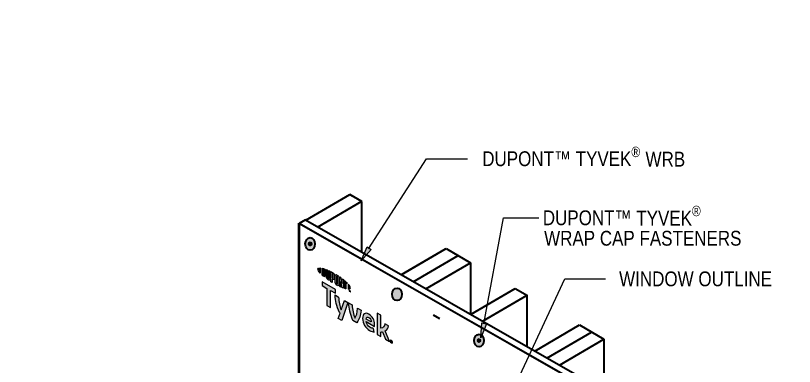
# Model space of a CAD drawing. Header units: inches. Extents: x -24 to 76, y -57 to 19.
# Drawn here: x 7.49 to 15.69, y -34.58 to -30.89 of the extents above; entities that cross this region are included whole.
import ezdxf

# ---------------------------------------------------------------- set-up
doc = ezdxf.new("R2010")
doc.units = ezdxf.units.IN
doc.header["$MEASUREMENT"] = 0
for name, color, linetype, lineweight in [('.ATI-TEXT', 7, 'Continuous', 0), ('G-ANNO-TTLB', 7, 'Continuous', 0), ('TYVEK', 7, 'Continuous', 0), ('WALL SCRATCH', 7, 'Continuous', 0), ('X-REF - TRACED', 7, 'Continuous', 0)]:
    doc.layers.add(name, color=color, linetype=linetype, lineweight=lineweight)

# ---------------------------------------------------------------- blocks, each defined once
blk = doc.blocks.new('Block_240')
at = {"layer": 'TYVEK', "true_color": 0x003b71, "transparency": 33554687}
h = blk.add_hatch(color=156, dxfattribs=at)
h.dxf.hatch_style = 2
edge = h.paths.add_edge_path()
edge.add_ellipse((12.3664, -34.3119), major_axis=(0, 0.0664), ratio=0.766948, start_angle=0, end_angle=360)
at = {"layer": 'TYVEK', "color": 18, "lineweight": 25, "true_color": 0x000000}
for p, q in [((12.3529, -34.3115), (12.3799, -34.3115)), ((12.3664, -34.2944), (12.3664, -34.3286))]:
    blk.add_line(p, q, dxfattribs=at)
blk.add_lwpolyline([(12.3593, -34.2513)], dxfattribs=at)
for centre, major_axis, ratio in [((12.3664, -34.3119), (0, 0.0664), 0.766948), ((12.3664, -34.3115), (0, 0.0171), 0.788846)]:
    blk.add_ellipse(centre, major_axis=major_axis, ratio=ratio, dxfattribs=at)
blk = doc.blocks.new('Block_241')
at = {"layer": 'TYVEK', "true_color": 0x003b71, "transparency": 33554687}
h = blk.add_hatch(color=156, dxfattribs=at)
h.dxf.hatch_style = 2
edge = h.paths.add_edge_path()
edge.add_ellipse((10.5877, -33.2933), major_axis=(0, 0.0664), ratio=0.766948, start_angle=0, end_angle=360)
at = {"layer": 'TYVEK', "color": 18, "lineweight": 25, "true_color": 0x000000}
for p, q in [((10.5742, -33.2928), (10.6013, -33.2928)), ((10.5877, -33.2757), (10.5877, -33.31))]:
    blk.add_line(p, q, dxfattribs=at)
for centre, major_axis, ratio in [((10.5877, -33.2933), (0, 0.0664), 0.766948), ((10.5877, -33.2928), (0, 0.0171), 0.788846)]:
    blk.add_ellipse(centre, major_axis=major_axis, ratio=ratio, dxfattribs=at)
blk = doc.blocks.new('Block_359')
at = {"layer": 'X-REF - TRACED', "true_color": 0x848484, "transparency": 33554687}
h = blk.add_hatch(color=252, dxfattribs=at)
h.dxf.hatch_style = 2
edge = h.paths.add_edge_path()
edge.add_spline(control_points=[(10.6702, -33.5597), (10.6702, -33.5697), (10.6786, -33.584), (10.6935, -33.6006), (10.6935, -33.6006), (10.6935, -33.5458), (10.6935, -33.5458), (10.6786, -33.5453), (10.6702, -33.5497), (10.6702, -33.5597)], knot_values=[0, 0, 0, 0, 1, 1, 1, 2, 2, 2, 3, 3, 3, 3], degree=3, periodic=0)
h = blk.add_hatch(color=252, dxfattribs=at)
h.dxf.hatch_style = 2
edge = h.paths.add_edge_path()
edge.add_spline(control_points=[(10.738, -33.6212), (10.738, -33.6254), (10.7358, -33.6255), (10.7331, -33.624), (10.7311, -33.6228), (10.7279, -33.6201), (10.7254, -33.6178), (10.7254, -33.6178), (10.7254, -33.5655), (10.7254, -33.5655), (10.7279, -33.5662), (10.7311, -33.5672), (10.7331, -33.5684), (10.7358, -33.5699), (10.738, -33.5725), (10.738, -33.5767), (10.738, -33.5767), (10.738, -33.6212), (10.738, -33.6212)], knot_values=[0, 0, 0, 0, 1, 1, 1, 2, 2, 2, 3, 3, 3, 4, 4, 4, 5, 5, 5, 6, 6, 6, 6], degree=3, periodic=0)
edge = h.paths.add_edge_path()
edge.add_spline(control_points=[(10.7349, -33.5557), (10.7307, -33.5533), (10.7248, -33.5512), (10.714, -33.5488), (10.714, -33.5488), (10.714, -33.6214), (10.714, -33.6214), (10.7235, -33.6302), (10.7307, -33.6363), (10.7349, -33.6387), (10.7444, -33.6442), (10.7498, -33.6406), (10.7498, -33.6299), (10.7498, -33.6299), (10.7498, -33.5817), (10.7498, -33.5817), (10.7498, -33.571), (10.7444, -33.5612), (10.7349, -33.5557)], knot_values=[0, 0, 0, 0, 1, 1, 1, 2, 2, 2, 3, 3, 3, 4, 4, 4, 5, 5, 5, 6, 6, 6, 6], degree=3, periodic=0)
h = blk.add_hatch(color=252, dxfattribs=at)
h.dxf.hatch_style = 2
edge = h.paths.add_edge_path()
edge.add_spline(control_points=[(10.783, -33.6557), (10.783, -33.6599), (10.7818, -33.6618), (10.7772, -33.6586), (10.7727, -33.6553), (10.7715, -33.6525), (10.7715, -33.6475), (10.7715, -33.6475), (10.7715, -33.5685), (10.7715, -33.5685), (10.7685, -33.5672), (10.7619, -33.5644), (10.759, -33.5632), (10.759, -33.5632), (10.759, -33.6431), (10.759, -33.6431), (10.759, -33.6558), (10.7644, -33.6639), (10.7772, -33.673), (10.7889, -33.6813), (10.796, -33.6786), (10.796, -33.6645), (10.796, -33.6645), (10.796, -33.5801), (10.796, -33.5801), (10.7936, -33.5788), (10.7856, -33.575), (10.783, -33.5738), (10.783, -33.5738), (10.783, -33.6557), (10.783, -33.6557)], knot_values=[0, 0, 0, 0, 1, 1, 1, 2, 2, 2, 3, 3, 3, 4, 4, 4, 5, 5, 5, 6, 6, 6, 7, 7, 7, 8, 8, 8, 9, 9, 9, 10, 10, 10, 10], degree=3, periodic=0)
h = blk.add_hatch(color=252, dxfattribs=at)
h.dxf.hatch_style = 2
edge = h.paths.add_edge_path()
edge.add_spline(control_points=[(10.8305, -33.6484), (10.8305, -33.653), (10.8291, -33.6545), (10.8238, -33.6515), (10.8238, -33.6515), (10.8192, -33.6488), (10.8192, -33.6488), (10.8192, -33.6488), (10.8192, -33.6069), (10.8192, -33.6069), (10.8213, -33.6079), (10.8224, -33.6085), (10.8236, -33.6092), (10.8293, -33.6126), (10.8305, -33.6157), (10.8305, -33.6204), (10.8305, -33.6204), (10.8305, -33.6484), (10.8305, -33.6484)], knot_values=[0, 0, 0, 0, 1, 1, 1, 2, 2, 2, 3, 3, 3, 4, 4, 4, 5, 5, 5, 6, 6, 6, 6], degree=3, periodic=0)
edge = h.paths.add_edge_path()
edge.add_spline(control_points=[(10.8243, -33.5948), (10.8221, -33.5935), (10.8138, -33.5891), (10.8062, -33.5852), (10.8062, -33.5852), (10.8062, -33.6915), (10.8062, -33.6915), (10.8088, -33.6932), (10.8156, -33.6975), (10.8192, -33.6997), (10.8192, -33.6997), (10.8192, -33.6636), (10.8192, -33.6636), (10.8192, -33.6636), (10.8243, -33.6665), (10.8243, -33.6665), (10.838, -33.6744), (10.8437, -33.6706), (10.8437, -33.6571), (10.8437, -33.6571), (10.8437, -33.6258), (10.8437, -33.6258), (10.8437, -33.6126), (10.8373, -33.6023), (10.8243, -33.5948)], knot_values=[0, 0, 0, 0, 1, 1, 1, 2, 2, 2, 3, 3, 3, 4, 4, 4, 5, 5, 5, 6, 6, 6, 7, 7, 7, 8, 8, 8, 8], degree=3, periodic=0)
h = blk.add_hatch(color=252, dxfattribs=at)
h.dxf.hatch_style = 2
edge = h.paths.add_edge_path()
edge.add_spline(control_points=[(10.877, -33.7124), (10.877, -33.7166), (10.8758, -33.7181), (10.8712, -33.7156), (10.8665, -33.713), (10.8652, -33.7099), (10.8652, -33.7056), (10.8652, -33.7056), (10.8652, -33.6393), (10.8652, -33.6393), (10.8652, -33.6349), (10.8665, -33.6333), (10.8712, -33.6362), (10.8758, -33.639), (10.877, -33.6419), (10.877, -33.6461), (10.877, -33.6461), (10.877, -33.7124), (10.877, -33.7124)], knot_values=[0, 0, 0, 0, 1, 1, 1, 2, 2, 2, 3, 3, 3, 4, 4, 4, 5, 5, 5, 6, 6, 6, 6], degree=3, periodic=0)
edge = h.paths.add_edge_path()
edge.add_spline(control_points=[(10.8712, -33.6213), (10.8591, -33.6137), (10.8519, -33.6156), (10.8519, -33.6296), (10.8519, -33.6296), (10.8519, -33.6992), (10.8519, -33.6992), (10.8519, -33.7139), (10.8585, -33.7238), (10.8712, -33.7305), (10.8837, -33.7371), (10.8902, -33.7354), (10.8902, -33.7197), (10.8902, -33.7197), (10.8902, -33.6533), (10.8902, -33.6533), (10.8902, -33.6383), (10.8843, -33.6296), (10.8712, -33.6213)], knot_values=[0, 0, 0, 0, 1, 1, 1, 2, 2, 2, 3, 3, 3, 4, 4, 4, 5, 5, 5, 6, 6, 6, 6], degree=3, periodic=0)
h = blk.add_hatch(color=252, dxfattribs=at)
h.dxf.hatch_style = 2
edge = h.paths.add_edge_path()
edge.add_spline(control_points=[(10.9264, -33.7124), (10.9264, -33.7124), (10.9119, -33.65), (10.9119, -33.65), (10.908, -33.6471), (10.9032, -33.6438), (10.8996, -33.6413), (10.8996, -33.6413), (10.8996, -33.7433), (10.8996, -33.7433), (10.9021, -33.7445), (10.9087, -33.7474), (10.9121, -33.7489), (10.9121, -33.7489), (10.9111, -33.6882), (10.9111, -33.6882), (10.9111, -33.6882), (10.9264, -33.7548), (10.9264, -33.7548), (10.9296, -33.756), (10.9344, -33.7578), (10.9375, -33.759), (10.9375, -33.759), (10.9375, -33.6693), (10.9375, -33.6693), (10.9342, -33.6667), (10.9283, -33.6622), (10.9255, -33.66), (10.9255, -33.66), (10.9264, -33.7124), (10.9264, -33.7124)], knot_values=[0, 0, 0, 0, 1, 1, 1, 2, 2, 2, 3, 3, 3, 4, 4, 4, 5, 5, 5, 6, 6, 6, 7, 7, 7, 8, 8, 8, 9, 9, 9, 10, 10, 10, 10], degree=3, periodic=0)
h = blk.add_hatch(color=252, dxfattribs=at)
h.dxf.hatch_style = 2
edge = h.paths.add_edge_path()
edge.add_spline(control_points=[(10.9439, -33.6887), (10.9471, -33.6912), (10.9503, -33.6938), (10.9534, -33.6964), (10.9534, -33.6964), (10.9534, -33.7642), (10.9534, -33.7642), (10.9563, -33.7651), (10.9616, -33.7666), (10.9651, -33.7674), (10.9651, -33.7674), (10.9651, -33.7063), (10.9651, -33.7063), (10.9685, -33.7093), (10.9717, -33.7121), (10.9746, -33.7148), (10.9746, -33.7148), (10.9746, -33.7017), (10.9746, -33.7017), (10.9654, -33.6927), (10.9555, -33.684), (10.9439, -33.6745), (10.9439, -33.6745), (10.9439, -33.6887), (10.9439, -33.6887)], knot_values=[0, 0, 0, 0, 1, 1, 1, 2, 2, 2, 3, 3, 3, 4, 4, 4, 5, 5, 5, 6, 6, 6, 7, 7, 7, 8, 8, 8, 8], degree=3, periodic=0)
h = blk.add_hatch(color=252, dxfattribs=at)
h.dxf.hatch_style = 2
edge = h.paths.add_edge_path()
edge.add_spline(control_points=[(11.0119, -33.757), (11.0119, -33.767), (11.0034, -33.7715), (10.9886, -33.771), (10.9886, -33.771), (10.9886, -33.7162), (10.9886, -33.7162), (11.0034, -33.7328), (11.0119, -33.747), (11.0119, -33.757)], knot_values=[0, 0, 0, 0, 1, 1, 1, 2, 2, 2, 3, 3, 3, 3], degree=3, periodic=0)
h = blk.add_hatch(color=252, dxfattribs=at)
h.dxf.hatch_style = 2
edge = h.paths.add_edge_path()
edge.add_spline(control_points=[(11.005, -33.7859), (11.005, -33.7859), (11.0064, -33.7867), (11.0064, -33.7867), (11.0064, -33.7867), (11.0085, -33.7917), (11.0085, -33.7917), (11.0085, -33.7917), (11.0105, -33.7891), (11.0105, -33.7891), (11.0105, -33.7891), (11.0119, -33.7899), (11.0119, -33.7899), (11.0119, -33.7899), (11.0119, -33.7978), (11.0119, -33.7978), (11.0119, -33.7978), (11.0106, -33.7971), (11.0106, -33.7971), (11.0106, -33.7971), (11.0106, -33.7915), (11.0106, -33.7915), (11.0106, -33.7915), (11.0085, -33.794), (11.0085, -33.794), (11.0085, -33.794), (11.0084, -33.7939), (11.0084, -33.7939), (11.0084, -33.7939), (11.0063, -33.7889), (11.0063, -33.7889), (11.0063, -33.7889), (11.0063, -33.7946), (11.0063, -33.7946), (11.0063, -33.7946), (11.005, -33.7938), (11.005, -33.7938), (11.005, -33.7938), (11.005, -33.7859), (11.005, -33.7859)], knot_values=[0, 0, 0, 0, 1, 1, 1, 2, 2, 2, 3, 3, 3, 4, 4, 4, 5, 5, 5, 6, 6, 6, 7, 7, 7, 8, 8, 8, 9, 9, 9, 10, 10, 10, 11, 11, 11, 12, 12, 12, 13, 13, 13, 13], degree=3, periodic=0)
edge = h.paths.add_edge_path()
edge.add_spline(control_points=[(11.0001, -33.7845), (11.0001, -33.7845), (10.9979, -33.7832), (10.9979, -33.7832), (10.9979, -33.7832), (10.9979, -33.7819), (10.9979, -33.7819), (10.9979, -33.7819), (11.0035, -33.7851), (11.0035, -33.7851), (11.0035, -33.7851), (11.0035, -33.7865), (11.0035, -33.7865), (11.0035, -33.7865), (11.0014, -33.7852), (11.0014, -33.7852), (11.0014, -33.7852), (11.0014, -33.7917), (11.0014, -33.7917), (11.0014, -33.7917), (11.0001, -33.791), (11.0001, -33.791), (11.0001, -33.791), (11.0001, -33.7845), (11.0001, -33.7845)], knot_values=[0, 0, 0, 0, 1, 1, 1, 2, 2, 2, 3, 3, 3, 4, 4, 4, 5, 5, 5, 6, 6, 6, 7, 7, 7, 8, 8, 8, 8], degree=3, periodic=0)
at = {"layer": 'X-REF - TRACED'}
for points, knots in [([(10.6702, -33.5597), (10.6702, -33.5697), (10.6786, -33.584), (10.6935, -33.6006), (10.6935, -33.6006), (10.6935, -33.5458), (10.6935, -33.5458), (10.6786, -33.5453), (10.6702, -33.5497), (10.6702, -33.5597)], [0, 0, 0, 0, 1, 1, 1, 2, 2, 2, 3, 3, 3, 3]), ([(10.7349, -33.5557), (10.7307, -33.5533), (10.7248, -33.5512), (10.714, -33.5488), (10.714, -33.5488), (10.714, -33.6214), (10.714, -33.6214), (10.7235, -33.6302), (10.7307, -33.6363), (10.7349, -33.6387), (10.7444, -33.6442), (10.7498, -33.6406), (10.7498, -33.6299), (10.7498, -33.6299), (10.7498, -33.5817), (10.7498, -33.5817), (10.7498, -33.571), (10.7444, -33.5612), (10.7349, -33.5557)], [0, 0, 0, 0, 1, 1, 1, 2, 2, 2, 3, 3, 3, 4, 4, 4, 5, 5, 5, 6, 6, 6, 6]), ([(10.738, -33.6212), (10.738, -33.6254), (10.7358, -33.6255), (10.7331, -33.624), (10.7311, -33.6228), (10.7279, -33.6201), (10.7254, -33.6178), (10.7254, -33.6178), (10.7254, -33.5655), (10.7254, -33.5655), (10.7279, -33.5662), (10.7311, -33.5672), (10.7331, -33.5684), (10.7358, -33.5699), (10.738, -33.5725), (10.738, -33.5767), (10.738, -33.5767), (10.738, -33.6212), (10.738, -33.6212)], [0, 0, 0, 0, 1, 1, 1, 2, 2, 2, 3, 3, 3, 4, 4, 4, 5, 5, 5, 6, 6, 6, 6]), ([(10.783, -33.6557), (10.783, -33.6599), (10.7818, -33.6618), (10.7772, -33.6586), (10.7727, -33.6553), (10.7715, -33.6525), (10.7715, -33.6475), (10.7715, -33.6475), (10.7715, -33.5685), (10.7715, -33.5685), (10.7685, -33.5672), (10.7619, -33.5644), (10.759, -33.5632), (10.759, -33.5632), (10.759, -33.6431), (10.759, -33.6431), (10.759, -33.6558), (10.7644, -33.6639), (10.7772, -33.673), (10.7889, -33.6813), (10.796, -33.6786), (10.796, -33.6645), (10.796, -33.6645), (10.796, -33.5801), (10.796, -33.5801), (10.7936, -33.5788), (10.7856, -33.575), (10.783, -33.5738), (10.783, -33.5738), (10.783, -33.6557), (10.783, -33.6557)], [0, 0, 0, 0, 1, 1, 1, 2, 2, 2, 3, 3, 3, 4, 4, 4, 5, 5, 5, 6, 6, 6, 7, 7, 7, 8, 8, 8, 9, 9, 9, 10, 10, 10, 10]), ([(10.8243, -33.5948), (10.8221, -33.5935), (10.8138, -33.5891), (10.8062, -33.5852), (10.8062, -33.5852), (10.8062, -33.6915), (10.8062, -33.6915), (10.8088, -33.6932), (10.8156, -33.6975), (10.8192, -33.6997), (10.8192, -33.6997), (10.8192, -33.6636), (10.8192, -33.6636), (10.8192, -33.6636), (10.8243, -33.6665), (10.8243, -33.6665), (10.838, -33.6744), (10.8437, -33.6706), (10.8437, -33.6571), (10.8437, -33.6571), (10.8437, -33.6258), (10.8437, -33.6258), (10.8437, -33.6126), (10.8373, -33.6023), (10.8243, -33.5948)], [0, 0, 0, 0, 1, 1, 1, 2, 2, 2, 3, 3, 3, 4, 4, 4, 5, 5, 5, 6, 6, 6, 7, 7, 7, 8, 8, 8, 8]), ([(10.8305, -33.6484), (10.8305, -33.653), (10.8291, -33.6545), (10.8238, -33.6515), (10.8238, -33.6515), (10.8192, -33.6488), (10.8192, -33.6488), (10.8192, -33.6488), (10.8192, -33.6069), (10.8192, -33.6069), (10.8213, -33.6079), (10.8224, -33.6085), (10.8236, -33.6092), (10.8293, -33.6126), (10.8305, -33.6157), (10.8305, -33.6204), (10.8305, -33.6204), (10.8305, -33.6484), (10.8305, -33.6484)], [0, 0, 0, 0, 1, 1, 1, 2, 2, 2, 3, 3, 3, 4, 4, 4, 5, 5, 5, 6, 6, 6, 6]), ([(10.8712, -33.6213), (10.8591, -33.6137), (10.8519, -33.6156), (10.8519, -33.6296), (10.8519, -33.6296), (10.8519, -33.6992), (10.8519, -33.6992), (10.8519, -33.7139), (10.8585, -33.7238), (10.8712, -33.7305), (10.8837, -33.7371), (10.8902, -33.7354), (10.8902, -33.7197), (10.8902, -33.7197), (10.8902, -33.6533), (10.8902, -33.6533), (10.8902, -33.6383), (10.8843, -33.6296), (10.8712, -33.6213)], [0, 0, 0, 0, 1, 1, 1, 2, 2, 2, 3, 3, 3, 4, 4, 4, 5, 5, 5, 6, 6, 6, 6]), ([(10.877, -33.7124), (10.877, -33.7166), (10.8758, -33.7181), (10.8712, -33.7156), (10.8665, -33.713), (10.8652, -33.7099), (10.8652, -33.7056), (10.8652, -33.7056), (10.8652, -33.6393), (10.8652, -33.6393), (10.8652, -33.6349), (10.8665, -33.6333), (10.8712, -33.6362), (10.8758, -33.639), (10.877, -33.6419), (10.877, -33.6461), (10.877, -33.6461), (10.877, -33.7124), (10.877, -33.7124)], [0, 0, 0, 0, 1, 1, 1, 2, 2, 2, 3, 3, 3, 4, 4, 4, 5, 5, 5, 6, 6, 6, 6]), ([(10.9264, -33.7124), (10.9264, -33.7124), (10.9119, -33.65), (10.9119, -33.65), (10.908, -33.6471), (10.9032, -33.6438), (10.8996, -33.6413), (10.8996, -33.6413), (10.8996, -33.7433), (10.8996, -33.7433), (10.9021, -33.7445), (10.9087, -33.7474), (10.9121, -33.7489), (10.9121, -33.7489), (10.9111, -33.6882), (10.9111, -33.6882), (10.9111, -33.6882), (10.9264, -33.7548), (10.9264, -33.7548), (10.9296, -33.756), (10.9344, -33.7578), (10.9375, -33.759), (10.9375, -33.759), (10.9375, -33.6693), (10.9375, -33.6693), (10.9342, -33.6667), (10.9283, -33.6622), (10.9255, -33.66), (10.9255, -33.66), (10.9264, -33.7124), (10.9264, -33.7124)], [0, 0, 0, 0, 1, 1, 1, 2, 2, 2, 3, 3, 3, 4, 4, 4, 5, 5, 5, 6, 6, 6, 7, 7, 7, 8, 8, 8, 9, 9, 9, 10, 10, 10, 10]), ([(10.9439, -33.6887), (10.9471, -33.6912), (10.9503, -33.6938), (10.9534, -33.6964), (10.9534, -33.6964), (10.9534, -33.7642), (10.9534, -33.7642), (10.9563, -33.7651), (10.9616, -33.7666), (10.9651, -33.7674), (10.9651, -33.7674), (10.9651, -33.7063), (10.9651, -33.7063), (10.9685, -33.7093), (10.9717, -33.7121), (10.9746, -33.7148), (10.9746, -33.7148), (10.9746, -33.7017), (10.9746, -33.7017), (10.9654, -33.6927), (10.9555, -33.684), (10.9439, -33.6745), (10.9439, -33.6745), (10.9439, -33.6887), (10.9439, -33.6887)], [0, 0, 0, 0, 1, 1, 1, 2, 2, 2, 3, 3, 3, 4, 4, 4, 5, 5, 5, 6, 6, 6, 7, 7, 7, 8, 8, 8, 8]), ([(11.0119, -33.757), (11.0119, -33.767), (11.0034, -33.7715), (10.9886, -33.771), (10.9886, -33.771), (10.9886, -33.7162), (10.9886, -33.7162), (11.0034, -33.7328), (11.0119, -33.747), (11.0119, -33.757)], [0, 0, 0, 0, 1, 1, 1, 2, 2, 2, 3, 3, 3, 3]), ([(11.0001, -33.7845), (11.0001, -33.7845), (10.9979, -33.7832), (10.9979, -33.7832), (10.9979, -33.7832), (10.9979, -33.7819), (10.9979, -33.7819), (10.9979, -33.7819), (11.0035, -33.7851), (11.0035, -33.7851), (11.0035, -33.7851), (11.0035, -33.7865), (11.0035, -33.7865), (11.0035, -33.7865), (11.0014, -33.7852), (11.0014, -33.7852), (11.0014, -33.7852), (11.0014, -33.7917), (11.0014, -33.7917), (11.0014, -33.7917), (11.0001, -33.791), (11.0001, -33.791), (11.0001, -33.791), (11.0001, -33.7845), (11.0001, -33.7845)], [0, 0, 0, 0, 1, 1, 1, 2, 2, 2, 3, 3, 3, 4, 4, 4, 5, 5, 5, 6, 6, 6, 7, 7, 7, 8, 8, 8, 8]), ([(11.005, -33.7859), (11.005, -33.7859), (11.0064, -33.7867), (11.0064, -33.7867), (11.0064, -33.7867), (11.0085, -33.7917), (11.0085, -33.7917), (11.0085, -33.7917), (11.0105, -33.7891), (11.0105, -33.7891), (11.0105, -33.7891), (11.0119, -33.7899), (11.0119, -33.7899), (11.0119, -33.7899), (11.0119, -33.7978), (11.0119, -33.7978), (11.0119, -33.7978), (11.0106, -33.7971), (11.0106, -33.7971), (11.0106, -33.7971), (11.0106, -33.7915), (11.0106, -33.7915), (11.0106, -33.7915), (11.0085, -33.794), (11.0085, -33.794), (11.0085, -33.794), (11.0084, -33.7939), (11.0084, -33.7939), (11.0084, -33.7939), (11.0063, -33.7889), (11.0063, -33.7889), (11.0063, -33.7889), (11.0063, -33.7946), (11.0063, -33.7946), (11.0063, -33.7946), (11.005, -33.7938), (11.005, -33.7938), (11.005, -33.7938), (11.005, -33.7859), (11.005, -33.7859)], [0, 0, 0, 0, 1, 1, 1, 2, 2, 2, 3, 3, 3, 4, 4, 4, 5, 5, 5, 6, 6, 6, 7, 7, 7, 8, 8, 8, 9, 9, 9, 10, 10, 10, 11, 11, 11, 12, 12, 12, 13, 13, 13, 13])]:
    blk.add_open_spline(points, degree=3, knots=knots, dxfattribs=at)
blk = doc.blocks.new('Block_363')
at = {"layer": 'X-REF - TRACED', "true_color": 0x848484, "transparency": 33554687}
h = blk.add_hatch(color=252, dxfattribs=at)
h.dxf.hatch_style = 2
h.paths.add_polyline_path([(10.8543, -33.7754), (10.714, -33.6944), (10.714, -33.7325), (10.7646, -33.7618), (10.7646, -33.9423), (10.8036, -33.9648), (10.8036, -33.7843), (10.8543, -33.8135)])
h = blk.add_hatch(color=252, dxfattribs=at)
h.dxf.hatch_style = 2
edge = h.paths.add_edge_path()
edge.add_spline(control_points=[(11.0875, -33.9691), (11.085, -34.0211), (11.0747, -34.0513), (11.0586, -34.0773), (11.0431, -34.0331), (11.033, -33.991), (11.03, -33.9359), (11.03, -33.9359), (10.9921, -33.914), (10.9921, -33.914), (10.9962, -33.9792), (11.0085, -34.0265), (11.0379, -34.1), (11.0379, -34.1), (11.0796, -34.1241), (11.0796, -34.1241), (11.1079, -34.0839), (11.1196, -34.0504), (11.1251, -33.9908), (11.1251, -33.9908), (11.0875, -33.9691), (11.0875, -33.9691)], knot_values=[0, 0, 0, 0, 1, 1, 1, 2, 2, 2, 3, 3, 3, 4, 4, 4, 5, 5, 5, 6, 6, 6, 7, 7, 7, 7], degree=3, periodic=0)
h = blk.add_hatch(color=252, dxfattribs=at)
h.dxf.hatch_style = 2
edge = h.paths.add_edge_path()
edge.add_spline(control_points=[(11.1787, -34.0864), (11.1787, -34.0864), (11.2305, -34.1163), (11.2305, -34.1163), (11.2305, -34.1163), (11.2305, -34.1125), (11.2305, -34.1125), (11.2305, -34.095), (11.2223, -34.0775), (11.2073, -34.0689), (11.1915, -34.0598), (11.1812, -34.0666), (11.1787, -34.0864)], knot_values=[0, 0, 0, 0, 1, 1, 1, 2, 2, 2, 3, 3, 3, 4, 4, 4, 4], degree=3, periodic=0)
edge = h.paths.add_edge_path()
edge.add_spline(control_points=[(11.2612, -34.2221), (11.2493, -34.2214), (11.2316, -34.2156), (11.2136, -34.2052), (11.1697, -34.1799), (11.1398, -34.1307), (11.1398, -34.0789), (11.1398, -34.0292), (11.1673, -34.0114), (11.2073, -34.0345), (11.243, -34.0551), (11.2664, -34.0977), (11.2664, -34.1395), (11.2664, -34.1489), (11.2659, -34.1567), (11.2653, -34.1626), (11.2653, -34.1626), (11.1793, -34.1129), (11.1793, -34.1129), (11.1828, -34.14), (11.1956, -34.1586), (11.2174, -34.1712), (11.2307, -34.1789), (11.2435, -34.1829), (11.2553, -34.184), (11.2553, -34.184), (11.2612, -34.2221), (11.2612, -34.2221)], knot_values=[0, 0, 0, 0, 1, 1, 1, 2, 2, 2, 3, 3, 3, 4, 4, 4, 5, 5, 5, 6, 6, 6, 7, 7, 7, 8, 8, 8, 9, 9, 9, 9], degree=3, periodic=0)
h = blk.add_hatch(color=252, dxfattribs=at)
h.dxf.hatch_style = 2
edge = h.paths.add_edge_path()
edge.add_spline(control_points=[(11.3778, -34.211), (11.3778, -34.211), (11.4231, -34.3224), (11.4231, -34.3224), (11.4231, -34.3224), (11.3822, -34.2988), (11.3822, -34.2988), (11.3822, -34.2988), (11.3509, -34.2198), (11.3509, -34.2198), (11.3452, -34.2212), (11.3392, -34.2224), (11.3326, -34.2233), (11.3326, -34.2233), (11.3326, -34.2702), (11.3326, -34.2702), (11.3326, -34.2702), (11.295, -34.2485), (11.295, -34.2485), (11.295, -34.2485), (11.295, -34.0246), (11.295, -34.0246), (11.295, -34.0246), (11.3326, -34.0441), (11.3326, -34.0441), (11.3326, -34.0441), (11.3326, -34.1818), (11.3326, -34.1818), (11.3582, -34.1776), (11.3708, -34.1629), (11.3751, -34.1352), (11.3751, -34.1352), (11.4124, -34.1567), (11.4124, -34.1567), (11.4116, -34.1831), (11.3996, -34.2002), (11.3778, -34.211)], knot_values=[0, 0, 0, 0, 1, 1, 1, 2, 2, 2, 3, 3, 3, 4, 4, 4, 5, 5, 5, 6, 6, 6, 7, 7, 7, 8, 8, 8, 9, 9, 9, 10, 10, 10, 11, 11, 11, 12, 12, 12, 12], degree=3, periodic=0)
at = {"layer": 'X-REF - TRACED'}
blk.add_lwpolyline([(10.8543, -33.7754), (10.714, -33.6944), (10.714, -33.7325), (10.7646, -33.7618), (10.7646, -33.9423), (10.8036, -33.9648), (10.8036, -33.7843), (10.8543, -33.8135)], close=True, dxfattribs=at)
for points, knots in [([(11.0875, -33.9691), (11.085, -34.0211), (11.0747, -34.0513), (11.0586, -34.0773), (11.0431, -34.0331), (11.033, -33.991), (11.03, -33.9359), (11.03, -33.9359), (10.9921, -33.914), (10.9921, -33.914), (10.9962, -33.9792), (11.0085, -34.0265), (11.0379, -34.1), (11.0379, -34.1), (11.0796, -34.1241), (11.0796, -34.1241), (11.1079, -34.0839), (11.1196, -34.0504), (11.1251, -33.9908), (11.1251, -33.9908), (11.0875, -33.9691), (11.0875, -33.9691)], [0, 0, 0, 0, 1, 1, 1, 2, 2, 2, 3, 3, 3, 4, 4, 4, 5, 5, 5, 6, 6, 6, 7, 7, 7, 7]), ([(11.2612, -34.2221), (11.2493, -34.2214), (11.2316, -34.2156), (11.2136, -34.2052), (11.1697, -34.1799), (11.1398, -34.1307), (11.1398, -34.0789), (11.1398, -34.0292), (11.1673, -34.0114), (11.2073, -34.0345), (11.243, -34.0551), (11.2664, -34.0977), (11.2664, -34.1395), (11.2664, -34.1489), (11.2659, -34.1567), (11.2653, -34.1626), (11.2653, -34.1626), (11.1793, -34.1129), (11.1793, -34.1129), (11.1828, -34.14), (11.1956, -34.1586), (11.2174, -34.1712), (11.2307, -34.1789), (11.2435, -34.1829), (11.2553, -34.184), (11.2553, -34.184), (11.2612, -34.2221), (11.2612, -34.2221)], [0, 0, 0, 0, 1, 1, 1, 2, 2, 2, 3, 3, 3, 4, 4, 4, 5, 5, 5, 6, 6, 6, 7, 7, 7, 8, 8, 8, 9, 9, 9, 9]), ([(11.3778, -34.211), (11.3778, -34.211), (11.4231, -34.3224), (11.4231, -34.3224), (11.4231, -34.3224), (11.3822, -34.2988), (11.3822, -34.2988), (11.3822, -34.2988), (11.3509, -34.2198), (11.3509, -34.2198), (11.3452, -34.2212), (11.3392, -34.2224), (11.3326, -34.2233), (11.3326, -34.2233), (11.3326, -34.2702), (11.3326, -34.2702), (11.3326, -34.2702), (11.295, -34.2485), (11.295, -34.2485), (11.295, -34.2485), (11.295, -34.0246), (11.295, -34.0246), (11.295, -34.0246), (11.3326, -34.0441), (11.3326, -34.0441), (11.3326, -34.0441), (11.3326, -34.1818), (11.3326, -34.1818), (11.3582, -34.1776), (11.3708, -34.1629), (11.3751, -34.1352), (11.3751, -34.1352), (11.4124, -34.1567), (11.4124, -34.1567), (11.4116, -34.1831), (11.3996, -34.2002), (11.3778, -34.211)], [0, 0, 0, 0, 1, 1, 1, 2, 2, 2, 3, 3, 3, 4, 4, 4, 5, 5, 5, 6, 6, 6, 7, 7, 7, 8, 8, 8, 9, 9, 9, 10, 10, 10, 11, 11, 11, 12, 12, 12, 12]), ([(11.1787, -34.0864), (11.1787, -34.0864), (11.2305, -34.1163), (11.2305, -34.1163), (11.2305, -34.1163), (11.2305, -34.1125), (11.2305, -34.1125), (11.2305, -34.095), (11.2223, -34.0775), (11.2073, -34.0689), (11.1915, -34.0598), (11.1812, -34.0666), (11.1787, -34.0864)], [0, 0, 0, 0, 1, 1, 1, 2, 2, 2, 3, 3, 3, 4, 4, 4, 4])]:
    blk.add_open_spline(points, degree=3, knots=knots, dxfattribs=at)
blk = doc.blocks.new('Block_362')
at = {"layer": 'X-REF - TRACED', "true_color": 0x848484, "transparency": 33554687}
h = blk.add_hatch(color=252, dxfattribs=at)
h.dxf.hatch_style = 2
edge = h.paths.add_edge_path()
edge.add_spline(control_points=[(10.9478, -33.8885), (10.9478, -33.8885), (10.9141, -33.9891), (10.9141, -33.9891), (10.8998, -33.947), (10.8904, -33.9063), (10.8876, -33.8537), (10.8876, -33.8537), (10.8497, -33.8318), (10.8497, -33.8318), (10.8538, -33.8969), (10.866, -33.9443), (10.8955, -34.0178), (10.8955, -34.0178), (10.903, -34.0222), (10.903, -34.0222), (10.903, -34.0222), (10.8837, -34.0797), (10.8837, -34.0797), (10.8837, -34.0797), (10.9213, -34.1014), (10.9213, -34.1014), (10.9213, -34.1014), (10.9854, -33.9102), (10.9854, -33.9102), (10.9854, -33.9102), (10.9478, -33.8885), (10.9478, -33.8885)], knot_values=[0, 0, 0, 0, 1, 1, 1, 2, 2, 2, 3, 3, 3, 4, 4, 4, 5, 5, 5, 6, 6, 6, 7, 7, 7, 8, 8, 8, 9, 9, 9, 9], degree=3, periodic=0)
at = {"layer": 'X-REF - TRACED'}
blk.add_open_spline([(10.9478, -33.8885), (10.9478, -33.8885), (10.9141, -33.9891), (10.9141, -33.9891), (10.8998, -33.947), (10.8904, -33.9063), (10.8876, -33.8537), (10.8876, -33.8537), (10.8497, -33.8318), (10.8497, -33.8318), (10.8538, -33.8969), (10.866, -33.9443), (10.8955, -34.0178), (10.8955, -34.0178), (10.903, -34.0222), (10.903, -34.0222), (10.903, -34.0222), (10.8837, -34.0797), (10.8837, -34.0797), (10.8837, -34.0797), (10.9213, -34.1014), (10.9213, -34.1014), (10.9213, -34.1014), (10.9854, -33.9102), (10.9854, -33.9102), (10.9854, -33.9102), (10.9478, -33.8885), (10.9478, -33.8885)], degree=3, knots=[0, 0, 0, 0, 1, 1, 1, 2, 2, 2, 3, 3, 3, 4, 4, 4, 5, 5, 5, 6, 6, 6, 7, 7, 7, 8, 8, 8, 9, 9, 9, 9], dxfattribs=at)
blk.add_blockref('Block_363', (0, 0), dxfattribs=at)
blk = doc.blocks.new('Block_364')
at = {"layer": 'X-REF - TRACED', "true_color": 0x848484, "transparency": 33554687}
h = blk.add_hatch(color=252, dxfattribs=at)
h.dxf.hatch_style = 2
edge = h.paths.add_edge_path()
edge.add_spline(control_points=[(11.4411, -34.3181), (11.4411, -34.3181), (11.4411, -34.3222), (11.4411, -34.3222), (11.4411, -34.3222), (11.4427, -34.3231), (11.4427, -34.3231), (11.4442, -34.324), (11.445, -34.324), (11.445, -34.3224), (11.445, -34.3209), (11.4442, -34.3199), (11.4427, -34.319), (11.4427, -34.319), (11.4411, -34.3181), (11.4411, -34.3181)], knot_values=[0, 0, 0, 0, 1, 1, 1, 2, 2, 2, 3, 3, 3, 4, 4, 4, 5, 5, 5, 5], degree=3, periodic=0)
edge = h.paths.add_edge_path()
edge.add_spline(control_points=[(11.4384, -34.314), (11.4384, -34.314), (11.4427, -34.3164), (11.4427, -34.3164), (11.4459, -34.3183), (11.4475, -34.321), (11.4475, -34.3239), (11.4475, -34.3259), (11.4467, -34.3268), (11.4452, -34.3266), (11.446, -34.3289), (11.447, -34.3312), (11.4484, -34.3338), (11.4484, -34.3338), (11.4452, -34.332), (11.4452, -34.332), (11.4441, -34.3297), (11.4432, -34.3276), (11.4425, -34.3255), (11.4425, -34.3255), (11.4411, -34.3247), (11.4411, -34.3247), (11.4411, -34.3247), (11.4411, -34.3296), (11.4411, -34.3296), (11.4411, -34.3296), (11.4384, -34.3281), (11.4384, -34.3281), (11.4384, -34.3281), (11.4384, -34.314), (11.4384, -34.314)], knot_values=[0, 0, 0, 0, 1, 1, 1, 2, 2, 2, 3, 3, 3, 4, 4, 4, 5, 5, 5, 6, 6, 6, 7, 7, 7, 8, 8, 8, 9, 9, 9, 10, 10, 10, 10], degree=3, periodic=0)
edge = h.paths.add_edge_path()
edge.add_spline(control_points=[(11.4428, -34.3128), (11.4369, -34.3094), (11.4335, -34.3114), (11.4335, -34.3184), (11.4335, -34.3255), (11.4369, -34.3313), (11.4428, -34.3348), (11.4487, -34.3382), (11.4521, -34.3363), (11.4521, -34.3292), (11.4521, -34.3221), (11.4487, -34.3162), (11.4428, -34.3128)], knot_values=[0, 0, 0, 0, 1, 1, 1, 2, 2, 2, 3, 3, 3, 4, 4, 4, 4], degree=3, periodic=0)
edge = h.paths.add_edge_path()
edge.add_spline(control_points=[(11.4428, -34.31), (11.4501, -34.3142), (11.4549, -34.3224), (11.4549, -34.3308), (11.4549, -34.3392), (11.4501, -34.3417), (11.4428, -34.3375), (11.4354, -34.3333), (11.4307, -34.3252), (11.4307, -34.3168), (11.4307, -34.3084), (11.4355, -34.3058), (11.4428, -34.31)], knot_values=[0, 0, 0, 0, 1, 1, 1, 2, 2, 2, 3, 3, 3, 4, 4, 4, 4], degree=3, periodic=0)
at = {"layer": 'X-REF - TRACED'}
for points, knots in [([(11.4428, -34.31), (11.4501, -34.3142), (11.4549, -34.3224), (11.4549, -34.3308), (11.4549, -34.3392), (11.4501, -34.3417), (11.4428, -34.3375), (11.4354, -34.3333), (11.4307, -34.3252), (11.4307, -34.3168), (11.4307, -34.3084), (11.4355, -34.3058), (11.4428, -34.31)], [0, 0, 0, 0, 1, 1, 1, 2, 2, 2, 3, 3, 3, 4, 4, 4, 4]), ([(11.4428, -34.3128), (11.4369, -34.3094), (11.4335, -34.3114), (11.4335, -34.3184), (11.4335, -34.3255), (11.4369, -34.3313), (11.4428, -34.3348), (11.4487, -34.3382), (11.4521, -34.3363), (11.4521, -34.3292), (11.4521, -34.3221), (11.4487, -34.3162), (11.4428, -34.3128)], [0, 0, 0, 0, 1, 1, 1, 2, 2, 2, 3, 3, 3, 4, 4, 4, 4]), ([(11.4384, -34.314), (11.4384, -34.314), (11.4427, -34.3164), (11.4427, -34.3164), (11.4459, -34.3183), (11.4475, -34.321), (11.4475, -34.3239), (11.4475, -34.3259), (11.4467, -34.3268), (11.4452, -34.3266), (11.446, -34.3289), (11.447, -34.3312), (11.4484, -34.3338), (11.4484, -34.3338), (11.4452, -34.332), (11.4452, -34.332), (11.4441, -34.3297), (11.4432, -34.3276), (11.4425, -34.3255), (11.4425, -34.3255), (11.4411, -34.3247), (11.4411, -34.3247), (11.4411, -34.3247), (11.4411, -34.3296), (11.4411, -34.3296), (11.4411, -34.3296), (11.4384, -34.3281), (11.4384, -34.3281), (11.4384, -34.3281), (11.4384, -34.314), (11.4384, -34.314)], [0, 0, 0, 0, 1, 1, 1, 2, 2, 2, 3, 3, 3, 4, 4, 4, 5, 5, 5, 6, 6, 6, 7, 7, 7, 8, 8, 8, 9, 9, 9, 10, 10, 10, 10]), ([(11.4411, -34.3181), (11.4411, -34.3181), (11.4411, -34.3222), (11.4411, -34.3222), (11.4411, -34.3222), (11.4427, -34.3231), (11.4427, -34.3231), (11.4442, -34.324), (11.445, -34.324), (11.445, -34.3224), (11.445, -34.3209), (11.4442, -34.3199), (11.4427, -34.319), (11.4427, -34.319), (11.4411, -34.3181), (11.4411, -34.3181)], [0, 0, 0, 0, 1, 1, 1, 2, 2, 2, 3, 3, 3, 4, 4, 4, 5, 5, 5, 5])]:
    blk.add_open_spline(points, degree=3, knots=knots, dxfattribs=at)
blk = doc.blocks.new('Block_361')
at = {"layer": 'X-REF - TRACED'}
for name in ['Block_362', 'Block_364']:
    blk.add_blockref(name, (0, 0), dxfattribs=at)
blk = doc.blocks.new('Block_360')
at = {"layer": 'X-REF - TRACED'}
blk.add_blockref('Block_361', (0, 0), dxfattribs=at)
blk = doc.blocks.new('Block_358')
at = {"layer": 'X-REF - TRACED'}
for name in ['Block_359', 'Block_360']:
    blk.add_blockref(name, (0, 0), dxfattribs=at)
blk = doc.blocks.new('Block_571')
at = {"layer": '.ATI-TEXT', "char_height": 0.2, "attachment_point": 7}
for s, insert in [('\\C18;\\c0;\\FArial Narrow|b0|i0|c1;\\H0.109375;\\W1.000000;®', (14.6091, -33.0021)), ('\\C18;\\c0;\\FArial Narrow|b0|i0|c1;\\H0.156250;\\W1.000000;DUPONT™', (13.0383, -33.0985)), ('\\C18;\\c0;\\FArial Narrow|b0|i0|c1;\\H0.156250;\\W1.000000; TYVEK', (13.9728, -33.0999)), ('\\C18;\\c0;\\FArial Narrow|b0|i0|c1;\\H0.156253;\\W1.000000; ', (14.708, -33.0999)), ('\\C18;\\c0;\\FArial Narrow|b0|i0|c1;\\H0.156253;\\W1.000000;WRAP CAP FASTENERS', (13.052, -33.3141))]:
    blk.add_mtext(s, dxfattribs=dict(at, insert=insert))
blk = doc.blocks.new('Block_570')
at = {"layer": '.ATI-TEXT', "true_color": 0x000000, "transparency": 33554687}
h = blk.add_hatch(color=18, dxfattribs=at)
h.dxf.hatch_style = 2
h.paths.add_polyline_path([(12.4456, -34.1359), (12.3848, -34.2822), (12.3949, -34.1241)])
at = {"layer": '.ATI-TEXT', "color": 18, "lineweight": 0, "true_color": 0x000000}
for p, q in [((12.4152, -34.1344), (12.6232, -33.0203)), ((12.6232, -33.0203), (12.9959, -33.0203))]:
    blk.add_line(p, q, dxfattribs=at)
at = {"layer": '.ATI-TEXT'}
blk.add_lwpolyline([(12.4456, -34.1359), (12.3848, -34.2822), (12.3949, -34.1241), (12.3949, -34.1241)], close=True, dxfattribs=at)
blk.add_blockref('Block_571', (0, 0), dxfattribs=at)
blk = doc.blocks.new('Block_573')
at = {"layer": '.ATI-TEXT', "char_height": 0.2, "attachment_point": 7}
for s, insert in [('\\C18;\\c0;\\FArial Narrow|b0|i0|c1;\\H0.156250;\\W1.000000;DUPONT™ TYVEK', (12.4001, -32.4758)), ('\\C18;\\c0;\\FArial Narrow|b0|i0|c1;\\H0.109375;\\W1.000000;®', (13.9709, -32.3794)), ('\\C18;\\c0;\\FArial Narrow|b0|i0|c1;\\H0.156253;\\W1.000000;WRB', (14.1199, -32.4784))]:
    blk.add_mtext(s, dxfattribs=dict(at, insert=insert))
blk = doc.blocks.new('Block_572')
at = {"layer": '.ATI-TEXT', "true_color": 0x000000, "transparency": 33554687}
h = blk.add_hatch(color=18, dxfattribs=at)
h.dxf.hatch_style = 2
h.paths.add_polyline_path([(11.2314, -33.3527), (11.126, -33.471), (11.1873, -33.3249)])
at = {"layer": '.ATI-TEXT', "color": 18, "lineweight": 0, "true_color": 0x000000}
for p, q in [((11.2031, -33.3441), (11.8137, -32.3962)), ((11.8137, -32.3962), (12.2438, -32.3962))]:
    blk.add_line(p, q, dxfattribs=at)
at = {"layer": '.ATI-TEXT'}
blk.add_lwpolyline([(11.2314, -33.3527), (11.126, -33.471), (11.1873, -33.3249), (11.1873, -33.3249)], close=True, dxfattribs=at)
blk.add_blockref('Block_573', (0, 0), dxfattribs=at)
blk = doc.blocks.new('Block_574')
at = {"layer": '.ATI-TEXT', "true_color": 0x000000, "transparency": 33554687}
h = blk.add_hatch(color=18, dxfattribs=at)
h.dxf.hatch_style = 2
h.paths.add_polyline_path([(12.4244, -35.5424), (12.3318, -35.6709), (12.3777, -35.5193)])
at = {"layer": '.ATI-TEXT', "color": 18, "lineweight": 0, "true_color": 0x000000}
for p, q in [((12.3982, -35.537), (13.269, -33.6626)), ((13.269, -33.6626), (13.6991, -33.6626))]:
    blk.add_line(p, q, dxfattribs=at)
at = {"layer": '.ATI-TEXT'}
blk.add_lwpolyline([(12.4244, -35.5424), (12.3318, -35.6709), (12.3777, -35.5193), (12.3777, -35.5193)], close=True, dxfattribs=at)
at = {"layer": '.ATI-TEXT', "insert": (13.8417, -33.7422), "char_height": 0.2, "attachment_point": 7}
blk.add_mtext('\\C18;\\c0;\\FArial Narrow|b0|i0|c1;\\H0.156250;\\W1.000000;WINDOW OUTLINE', dxfattribs=at)

msp = doc.modelspace()

# ---------------------------------------------------------------- hatches: boundary and pattern name
at = {"layer": 'G-ANNO-TTLB', "true_color": 0xff00ff, "transparency": 33554687}
h = msp.add_hatch(color=6, dxfattribs=at)
edge = h.paths.add_edge_path()
edge.add_spline(control_points=[(19.9156, -54.0521), (19.9156, -54.0521), (-20.7721, -54.0521), (-20.7721, -54.0521), (-20.7721, -54.0521), (-20.7721, -19.9271), (-20.7721, -19.9271), (-20.7721, -19.9271), (19.9156, -19.9271), (19.9156, -19.9271), (19.9156, -19.9271), (19.9156, -54.0521), (19.9156, -54.0521)], knot_values=[0, 0, 0, 0, 1, 1, 1, 2, 2, 2, 3, 3, 3, 4, 4, 4, 4], degree=3, periodic=0)
edge = h.paths.add_edge_path()
edge.add_spline(control_points=[(-20.6471, -20.0521), (-20.6471, -20.0521), (-20.6471, -53.9271), (-20.6471, -53.9271), (-20.6471, -53.9271), (19.7906, -53.9271), (19.7906, -53.9271), (19.7906, -53.9271), (19.7906, -20.0521), (19.7906, -20.0521), (19.7906, -20.0521), (-20.6471, -20.0521), (-20.6471, -20.0521)], knot_values=[0, 0, 0, 0, 1, 1, 1, 2, 2, 2, 3, 3, 3, 4, 4, 4, 4], degree=3, periodic=0)
edge.add_line((-20.6471, -20.0521), (-20.6471, -20.0521))
at = {"layer": 'TYVEK', "true_color": 0x003b71, "transparency": 33554687}
h = msp.add_hatch(color=156, dxfattribs=at)
h.dxf.hatch_style = 2
edge = h.paths.add_edge_path()
edge.add_ellipse((11.5025, -33.8248), major_axis=(0, 0.0664), ratio=0.766948, start_angle=0, end_angle=360)

# ---------------------------------------------------------------- linework, layer by layer
at = {"layer": 'G-ANNO-TTLB'}
for points in [[(19.9156, -54.0521), (19.9156, -54.0521), (-20.7721, -54.0521), (-20.7721, -54.0521), (-20.7721, -54.0521), (-20.7721, -19.9271), (-20.7721, -19.9271), (-20.7721, -19.9271), (19.9156, -19.9271), (19.9156, -19.9271), (19.9156, -19.9271), (19.9156, -54.0521), (19.9156, -54.0521)], [(-20.6471, -20.0521), (-20.6471, -20.0521), (-20.6471, -53.9271), (-20.6471, -53.9271), (-20.6471, -53.9271), (19.7906, -53.9271), (19.7906, -53.9271), (19.7906, -53.9271), (19.7906, -20.0521), (19.7906, -20.0521), (19.7906, -20.0521), (-20.6471, -20.0521), (-20.6471, -20.0521)]]:
    msp.add_open_spline(points, degree=3, knots=[0, 0, 0, 0, 1, 1, 1, 2, 2, 2, 3, 3, 3, 4, 4, 4, 4], dxfattribs=at)
at = {"layer": 'TYVEK', "color": 33, "lineweight": 25, "true_color": 0xcc9966}
msp.add_line((11.0036, -32.7694), (11.1282, -32.8413), dxfattribs=at)
at = {"layer": 'TYVEK', "color": 18, "lineweight": 30, "true_color": 0x000000}
msp.add_line((10.4695, -33.0738), (10.4695, -38.9387), dxfattribs=at)
at = {"layer": 'TYVEK', "color": 18, "lineweight": 25, "true_color": 0x000000}
msp.add_line((10.4695, -33.0738), (14.2027, -35.2055), dxfattribs=at)
at = {"layer": 'TYVEK', "color": 2, "lineweight": 25, "true_color": 0xffff00}
msp.add_line((11.953, -34.0843), (11.8862, -34.0457), dxfattribs=at)
at = {"layer": 'TYVEK', "color": 18, "lineweight": 25, "true_color": 0x000000}
msp.add_ellipse((11.5025, -33.8248), major_axis=(0, 0.0664), ratio=0.766948, dxfattribs=at)
at = {"layer": 'WALL SCRATCH', "color": 33, "lineweight": 25, "true_color": 0xcc9966}
for p, q in [((10.5429, -33.0429), (11.0069, -32.7711)), ((10.5429, -33.0429), (11.0069, -32.7711)), ((11.0069, -32.7711), (11.1315, -32.8431)), ((10.6643, -33.1166), (11.1315, -32.8431)), ((11.1313, -33.3829), (11.1313, -32.8448)), ((11.545, -33.6191), (12.0198, -33.3412)), ((11.5485, -33.6171), (12.0125, -33.3454)), ((12.0198, -33.3412), (12.2761, -33.4918)), ((11.674, -33.6928), (12.1469, -33.4159)), ((11.8051, -33.7677), (12.2761, -33.4918)), ((12.2761, -33.492), (12.2761, -34.0326)), ((12.2839, -34.0341), (12.7479, -33.7623)), ((12.7479, -33.7623), (12.8758, -33.8357)), ((12.4082, -34.1054), (12.8722, -33.8336)), ((12.8725, -34.3717), (12.8722, -33.8336)), ((12.9532, -34.4232), (13.4244, -34.1473)), ((13.4244, -34.1473), (13.6808, -34.298)), ((13.0822, -34.4969), (13.5515, -34.222)), ((13.2133, -34.5718), (13.6808, -34.298)), ((13.6808, -34.2982), (13.6808, -34.8387))]:
    msp.add_line(p, q, dxfattribs=at)
at = {"layer": 'WALL SCRATCH', "color": 2, "lineweight": 25, "true_color": 0xffff00}
for p, q in [((10.5374, -33.0414), (10.4706, -33.08)), ((10.5394, -33.0449), (10.5358, -33.0429)), ((14.2726, -35.1766), (10.5394, -33.0449)), ((14.2038, -35.2118), (10.4706, -33.08)), ((10.4706, -33.08), (10.4706, -38.9445))]:
    msp.add_line(p, q, dxfattribs=at)

# ---------------------------------------------------------------- block references
at = {"layer": '.ATI-TEXT'}
for name in ['Block_572', 'Block_570', 'Block_574']:
    msp.add_blockref(name, (0, 0), dxfattribs=at)
at = {"layer": 'TYVEK'}
for name in ['Block_241', 'Block_240']:
    msp.add_blockref(name, (0, 0), dxfattribs=at)
at = {"layer": 'X-REF - TRACED'}
msp.add_blockref('Block_358', (0, 0), dxfattribs=at)

doc.saveas('drawing.dxf')
